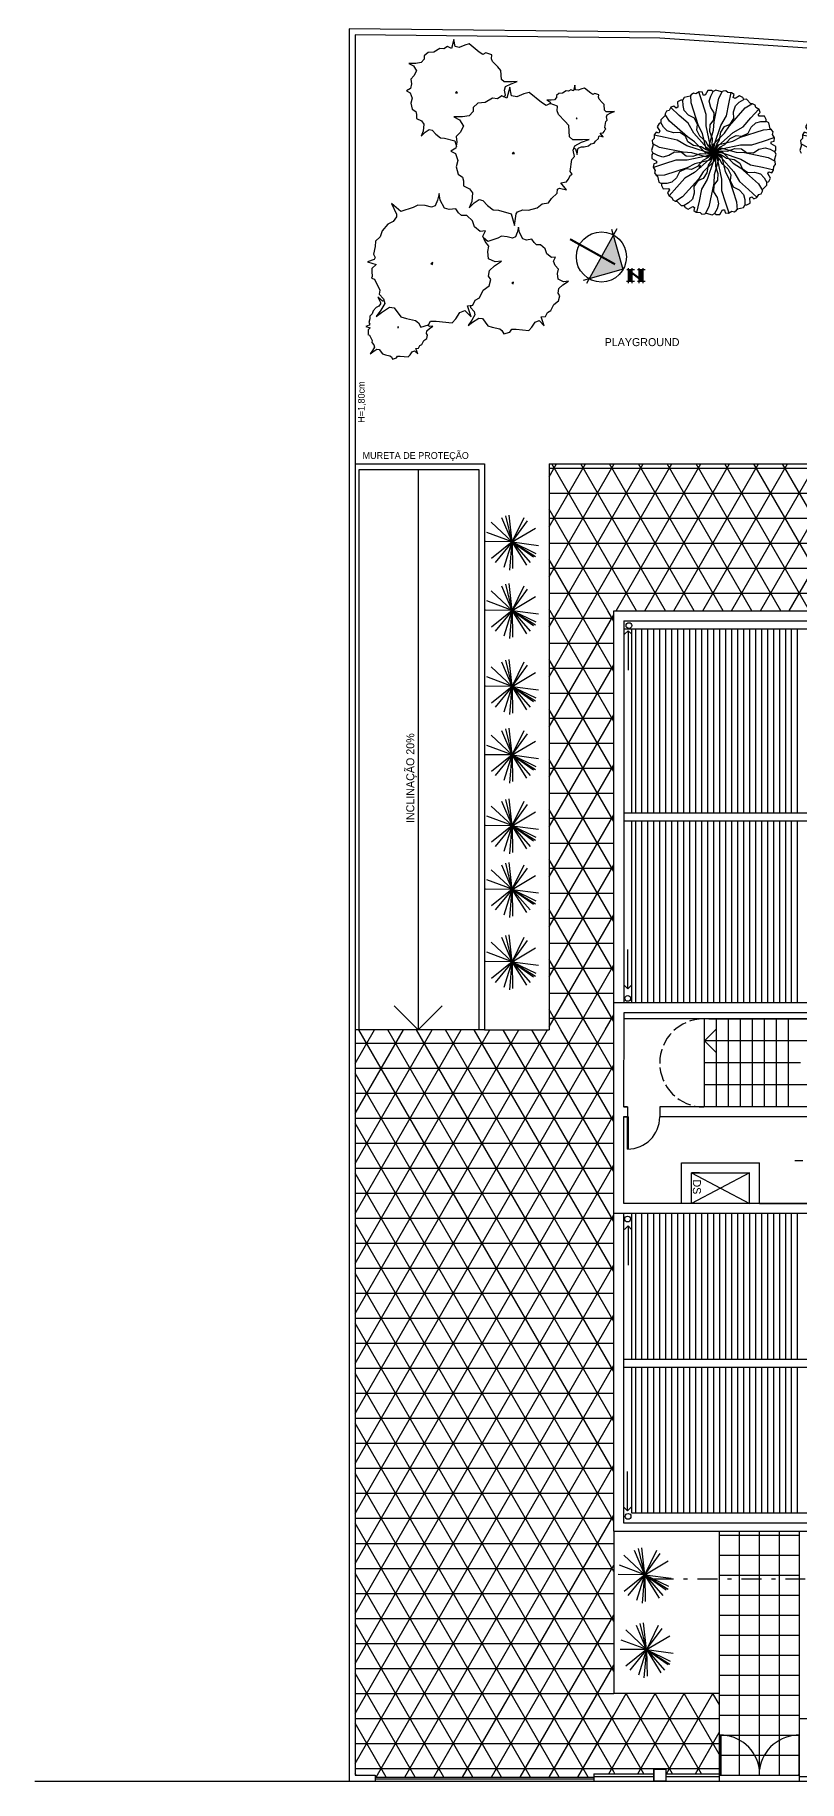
# Model space of a CAD drawing. Header units: millimetres. Extents: x 935 to 1399, y 512 to 900.
# Drawn here: x 1022.68 to 1041.8, y 833.62 to 877.26 of the extents above; entities that cross this region are included whole.
import ezdxf

# ---------------------------------------------------------------- set-up
doc = ezdxf.new("R2010")
doc.units = ezdxf.units.MM
doc.linetypes.add('ACAD_ISO02W100', pattern=[15, 12, -3])
doc.linetypes.add('DASHDOT', pattern=[1, 0.5, -0.25, 0, -0.25])
for name, color, linetype in [('COR1', 1, 'Continuous'), ('COR2', 2, 'Continuous'), ('COR5', 5, 'Continuous'), ('projeçao', 7, 'ACAD_ISO02W100'), ('terrenos', 3, 'Continuous'), ('VEGETAÇÃO', 3, 'Continuous')]:
    doc.layers.add(name, color=color, linetype=linetype)
pattern_1 = [(0, (1620.23605, 455.1888), (0, 0.625), []), (60, (1620.23605, 455.1888), (-0.5412659, 0.3125), []), (120, (1620.23605, 455.1888), (-0.5412659, -0.3125), [])]

# ---------------------------------------------------------------- blocks, each defined once
blk = doc.blocks.new('BRANCHP', base_point=(0.5, 0.5))
for p, q in [((0.951, 0.743), (0.931, 0.754)), ((0.962, 0.694), (0.951, 0.743)), ((0.531, 0.562), (0.656, 0.594)), ((0.656, 0.594), (0.719, 0.625)), ((0.719, 0.625), (0.906, 0.687)), ((0.812, 0.562), (0.906, 0.594)), ((0.906, 0.687), (0.97, 0.69)), ((0.906, 0.594), (0.996, 0.623)), ((0.974, 0.687), (0.962, 0.694)), ((0.97, 0.587), (0.994, 0.594)), ((0.97, 0.571), (0.97, 0.587)), ((0.987, 0.668), (0.974, 0.687)), ((0.982, 0.647), (0.987, 0.668)), ((0.997, 0.62), (0.982, 0.647)), ((0.994, 0.594), (0.997, 0.62)), ((0.5, 0.5), (0.531, 0.562)), ((0.5, 0.5), (0.562, 0.531)), ((0.5, 0.5), (0.565, 0.514)), ((0.562, 0.531), (0.719, 0.562)), ((0.565, 0.514), (0.612, 0.512)), ((0.612, 0.512), (0.673, 0.533)), ((0.673, 0.533), (0.728, 0.53)), ((0.719, 0.562), (0.812, 0.562)), ((0.728, 0.53), (0.767, 0.501)), ((0.767, 0.501), (0.824, 0.497)), ((0.824, 0.497), (0.869, 0.526)), ((0.869, 0.526), (0.92, 0.539)), ((0.92, 0.539), (0.961, 0.526)), ((0.961, 0.526), (0.999, 0.505)), ((1.008, 0.55), (0.97, 0.571)), ((0.998, 0.504), (1.008, 0.52)), ((1.008, 0.52), (1.008, 0.55))]:
    blk.add_line(p, q)

msp = doc.modelspace()

# ---------------------------------------------------------------- hatches: boundary and pattern name
h = msp.add_hatch()
h.set_pattern_fill('NET3', color=254, scale=5, style=0)
h.set_pattern_definition(pattern_1)
h.paths.add_polyline_path([(1045.15965, 866.5417), (1035.54345, 866.5417), (1035.54345, 862.87187), (1037.15965, 862.87187), (1045.15965, 862.87187)])
h = msp.add_hatch()
h.set_pattern_fill('NET3', color=254, scale=5, style=0)
h.set_pattern_definition(pattern_1)
h.paths.add_polyline_path([(1037.15965, 862.87187), (1035.54345, 862.87187), (1035.54345, 852.4017), (1037.15965, 852.4017), (1037.15965, 853.07187)])

# ---------------------------------------------------------------- linework, layer by layer
at = {"color": 1}
for p, q in [((1030.68722, 866.5417), (1033.92722, 866.5417)), ((1030.78722, 866.4017), (1033.78722, 866.4017)), ((1030.78722, 852.4017), (1030.78722, 866.4017)), ((1032.26829, 866.4017), (1032.26829, 852.4017)), ((1033.78722, 866.4017), (1033.78722, 852.4017)), ((1033.92722, 866.5417), (1033.92722, 852.4017)), ((1037.70965, 857.82187), (1037.70965, 862.42187)), ((1037.85965, 857.82187), (1037.85965, 862.42187)), ((1038.00965, 857.82187), (1038.00965, 862.42187)), ((1038.15965, 857.82187), (1038.15965, 862.42187)), ((1038.30965, 857.82187), (1038.30965, 862.42187)), ((1038.45965, 857.82187), (1038.45965, 862.42187)), ((1038.60965, 857.82187), (1038.60965, 862.42187)), ((1038.75965, 857.82187), (1038.75965, 862.42187)), ((1038.90965, 857.82187), (1038.90965, 862.42187)), ((1039.05965, 857.82187), (1039.05965, 862.42187)), ((1039.20965, 857.82187), (1039.20965, 862.42187)), ((1039.35965, 857.82187), (1039.35965, 862.42187)), ((1039.50965, 857.82187), (1039.50965, 862.42187)), ((1039.65965, 857.82187), (1039.65965, 862.42187)), ((1039.80965, 857.82187), (1039.80965, 862.42187)), ((1039.95965, 857.82187), (1039.95965, 862.42187)), ((1040.10965, 857.82187), (1040.10965, 862.42187)), ((1040.25965, 857.82187), (1040.25965, 862.42187)), ((1040.40965, 857.82187), (1040.40965, 862.42187)), ((1040.55965, 857.82187), (1040.55965, 862.42187)), ((1040.70965, 857.82187), (1040.70965, 862.42187)), ((1040.85965, 857.82187), (1040.85965, 862.42187)), ((1041.00965, 857.82187), (1041.00965, 862.42187)), ((1041.15965, 857.82187), (1041.15965, 862.42187)), ((1041.30965, 857.82187), (1041.30965, 862.42187)), ((1041.45965, 857.82187), (1041.45965, 862.42187)), ((1041.60965, 857.82187), (1041.60965, 862.42187)), ((1041.60965, 857.82187), (1041.60965, 862.42187)), ((1041.75965, 857.82187), (1041.75965, 862.42187)), ((1037.70965, 853.07187), (1037.70965, 857.62187)), ((1037.85965, 853.07187), (1037.85965, 857.62187)), ((1038.00965, 853.07187), (1038.00965, 857.62187)), ((1038.15965, 853.07187), (1038.15965, 857.62187)), ((1038.30965, 853.07187), (1038.30965, 857.62187)), ((1038.45965, 853.07187), (1038.45965, 857.62187)), ((1038.60965, 853.07187), (1038.60965, 857.62187)), ((1038.75965, 853.07187), (1038.75965, 857.62187)), ((1038.90965, 853.07187), (1038.90965, 857.62187)), ((1039.05965, 853.07187), (1039.05965, 857.62187)), ((1039.20965, 853.07187), (1039.20965, 857.62187)), ((1039.35965, 853.07187), (1039.35965, 857.62187)), ((1039.50965, 853.07187), (1039.50965, 857.62187)), ((1039.65965, 853.07187), (1039.65965, 857.62187)), ((1039.80965, 853.07187), (1039.80965, 857.62187)), ((1039.95965, 853.07187), (1039.95965, 857.62187)), ((1040.10965, 853.07187), (1040.10965, 857.62187)), ((1040.25965, 853.07187), (1040.25965, 857.62187)), ((1040.40965, 853.07187), (1040.40965, 857.62187)), ((1040.55965, 853.07187), (1040.55965, 857.62187)), ((1040.70965, 853.07187), (1040.70965, 857.62187)), ((1040.85965, 853.07187), (1040.85965, 857.62187)), ((1041.00965, 853.07187), (1041.00965, 857.62187)), ((1041.15965, 853.07187), (1041.15965, 857.62187)), ((1041.30965, 853.07187), (1041.30965, 857.62187)), ((1041.45965, 853.07187), (1041.45965, 857.62187)), ((1041.60965, 853.07187), (1041.60965, 857.62187)), ((1041.60965, 853.07187), (1041.60965, 857.62187)), ((1041.75965, 853.07187), (1041.75965, 857.62187)), ((1032.26829, 852.4017), (1031.66829, 853.0017)), ((1032.26829, 852.4017), (1032.86829, 853.0017)), ((1033.92722, 852.4017), (1030.68722, 852.4017)), ((1033.92722, 852.4017), (1033.78722, 852.4017)), ((1037.50598, 850.22187), (1037.52598, 850.22187)), ((1037.50598, 849.41845), (1037.50598, 850.22187)), ((1037.52598, 849.41845), (1037.52598, 850.22187)), ((1037.70965, 844.16292), (1037.70965, 847.80398)), ((1037.85965, 844.16292), (1037.85965, 847.80398)), ((1038.00965, 844.16292), (1038.00965, 847.80398)), ((1038.15965, 844.16292), (1038.15965, 847.80398)), ((1038.30965, 844.16292), (1038.30965, 847.80398)), ((1038.45965, 844.16292), (1038.45965, 847.80398)), ((1038.60965, 844.16292), (1038.60965, 847.80398)), ((1038.75965, 844.16292), (1038.75965, 847.80398)), ((1038.90965, 844.16292), (1038.90965, 847.80398)), ((1039.05965, 844.16292), (1039.05965, 847.80398)), ((1039.20965, 844.16292), (1039.20965, 847.80398)), ((1039.35965, 844.16292), (1039.35965, 847.80398)), ((1039.50965, 844.16292), (1039.50965, 847.80398)), ((1039.65965, 844.16292), (1039.65965, 847.80398)), ((1039.80965, 844.16292), (1039.80965, 847.80398)), ((1039.95965, 844.16292), (1039.95965, 847.80398)), ((1040.10965, 844.16292), (1040.10965, 847.80398)), ((1040.25965, 844.16292), (1040.25965, 847.80398)), ((1040.40965, 844.16292), (1040.40965, 847.80398)), ((1040.55965, 844.16292), (1040.55965, 847.80398)), ((1040.70965, 844.16292), (1040.70965, 847.80398)), ((1040.85965, 844.16292), (1040.85965, 847.80398)), ((1041.00965, 844.16292), (1041.00965, 847.80398)), ((1041.15965, 844.16292), (1041.15965, 847.80398)), ((1041.30965, 844.16292), (1041.30965, 847.80398)), ((1041.45965, 844.16292), (1041.45965, 847.80398)), ((1041.60965, 844.16292), (1041.60965, 847.80398)), ((1041.60965, 844.16292), (1041.60965, 847.80398)), ((1041.75965, 844.16292), (1041.75965, 847.80398)), ((1037.70965, 840.32187), (1037.70965, 843.96292)), ((1037.85965, 840.32187), (1037.85965, 843.96292)), ((1038.00965, 840.32187), (1038.00965, 843.96292)), ((1038.15965, 840.32187), (1038.15965, 843.96292)), ((1038.30965, 840.32187), (1038.30965, 843.96292)), ((1038.45965, 840.32187), (1038.45965, 843.96292)), ((1038.60965, 840.32187), (1038.60965, 843.96292)), ((1038.75965, 840.32187), (1038.75965, 843.96292)), ((1038.90965, 840.32187), (1038.90965, 843.96292)), ((1039.05965, 840.32187), (1039.05965, 843.96292)), ((1039.20965, 840.32187), (1039.20965, 843.96292)), ((1039.35965, 840.32187), (1039.35965, 843.96292)), ((1039.50965, 840.32187), (1039.50965, 843.96292)), ((1039.65965, 840.32187), (1039.65965, 843.96292)), ((1039.80965, 840.32187), (1039.80965, 843.96292)), ((1039.95965, 840.32187), (1039.95965, 843.96292)), ((1040.10965, 840.32187), (1040.10965, 843.96292)), ((1040.25965, 840.32187), (1040.25965, 843.96292)), ((1040.40965, 840.32187), (1040.40965, 843.96292)), ((1040.55965, 840.32187), (1040.55965, 843.96292)), ((1040.70965, 840.32187), (1040.70965, 843.96292)), ((1040.85965, 840.32187), (1040.85965, 843.96292)), ((1041.00965, 840.32187), (1041.00965, 843.96292)), ((1041.15965, 840.32187), (1041.15965, 843.96292)), ((1041.30965, 840.32187), (1041.30965, 843.96292)), ((1041.45965, 840.32187), (1041.45965, 843.96292)), ((1041.60965, 840.32187), (1041.60965, 843.96292)), ((1041.60965, 840.32187), (1041.60965, 843.96292)), ((1041.75965, 840.32187), (1041.75965, 843.96292)), ((1039.816, 833.77187), (1039.816, 834.77187)), ((1039.836, 834.77187), (1039.836, 833.77187)), ((1041.796, 833.77187), (1041.796, 834.77187)), ((1039.816, 833.77187), (1039.796, 833.77187)), ((1039.836, 833.77187), (1039.816, 833.77187)), ((1041.796, 833.77187), (1041.776, 833.77187)), ((1041.816, 833.77187), (1041.796, 833.77187))]:
    msp.add_line(p, q, dxfattribs=at)
at = {"color": 254}
for p, q in [((1035.54345, 866.5417), (1054.77585, 866.5417)), ((1035.54345, 866.5417), (1035.54345, 852.4017)), ((1030.68722, 851.56027), (1031.17302, 852.4017)), ((1030.68722, 850.31027), (1031.89471, 852.4017)), ((1030.68722, 849.06027), (1032.6164, 852.4017)), ((1030.68722, 847.81027), (1033.33809, 852.4017)), ((1030.68722, 846.56027), (1034.05977, 852.4017)), ((1030.68722, 845.31027), (1034.78146, 852.4017)), ((1030.68722, 844.06027), (1035.50315, 852.4017)), ((1030.68722, 842.81027), (1036.22484, 852.4017)), ((1030.68722, 841.56027), (1036.94653, 852.4017)), ((1037.15965, 841.35674), (1030.78283, 852.4017)), ((1037.15965, 842.60674), (1031.50452, 852.4017)), ((1037.15965, 843.85674), (1032.22621, 852.4017)), ((1037.15965, 845.10674), (1032.9479, 852.4017)), ((1037.15965, 846.35674), (1033.66958, 852.4017)), ((1033.92722, 852.4017), (1035.54345, 852.4017)), ((1037.15965, 847.60674), (1034.39127, 852.4017)), ((1037.15965, 848.85674), (1035.11296, 852.4017)), ((1037.15965, 850.10674), (1035.83465, 852.4017)), ((1037.15965, 851.35674), (1036.55634, 852.4017)), ((1030.68722, 852.06379), (1037.15965, 852.06379)), ((1030.68722, 840.31027), (1037.15965, 851.52083)), ((1030.68722, 851.43879), (1037.15965, 851.43879)), ((1037.15965, 840.10674), (1030.68722, 851.31731)), ((1030.68722, 850.81379), (1037.15965, 850.81379)), ((1030.68722, 839.06027), (1037.15965, 850.27083)), ((1030.68722, 850.18879), (1037.15965, 850.18879)), ((1037.15965, 838.85674), (1030.68722, 850.06731)), ((1030.68722, 849.56379), (1037.15965, 849.56379)), ((1030.68722, 837.81027), (1037.15965, 849.02083)), ((1030.68722, 848.93879), (1037.15965, 848.93879)), ((1037.15965, 837.60674), (1030.68722, 848.81731)), ((1030.68722, 848.31379), (1037.15965, 848.31379)), ((1030.68722, 836.56027), (1037.15965, 847.77083)), ((1030.68722, 847.68879), (1037.15965, 847.68879)), ((1037.15965, 836.35674), (1030.68722, 847.56731)), ((1030.68722, 847.06379), (1037.15965, 847.06379)), ((1030.68722, 835.31027), (1037.15965, 846.52083)), ((1030.68722, 846.43879), (1037.15965, 846.43879)), ((1037.15965, 835.10674), (1030.68722, 846.31731)), ((1030.68722, 845.81379), (1037.15965, 845.81379)), ((1030.68722, 834.06027), (1037.15965, 845.27083)), ((1030.68722, 845.18879), (1037.15965, 845.18879)), ((1037.15965, 833.85674), (1030.68722, 845.06731)), ((1030.68722, 844.56379), (1037.15965, 844.56379)), ((1030.68722, 843.93879), (1037.15965, 843.93879)), ((1036.51871, 833.71687), (1030.68722, 843.81731)), ((1031.21065, 833.71687), (1037.15965, 844.02083)), ((1030.68722, 843.31379), (1037.15965, 843.31379)), ((1031.93233, 833.71687), (1037.15965, 842.77083)), ((1030.68722, 842.68879), (1037.15965, 842.68879)), ((1035.79702, 833.71687), (1030.68722, 842.56731)), ((1030.68722, 842.06379), (1037.15965, 842.06379)), ((1030.68722, 841.43879), (1037.15965, 841.43879)), ((1032.65402, 833.71687), (1037.15965, 841.52083)), ((1035.07534, 833.71687), (1030.68722, 841.31731)), ((1030.68722, 840.81379), (1037.15965, 840.81379)), ((1030.68722, 840.18879), (1037.15965, 840.18879)), ((1033.37571, 833.71687), (1037.15965, 840.27083)), ((1034.35365, 833.71687), (1030.68722, 840.06731)), ((1037.15965, 839.87187), (1037.15965, 835.81379)), ((1030.68722, 839.56379), (1037.15965, 839.56379)), ((1030.68722, 838.93879), (1037.11228, 838.93879)), ((1033.63196, 833.71687), (1030.68722, 838.81731)), ((1034.0974, 833.71687), (1037.15965, 839.02083)), ((1030.68722, 838.31379), (1037.15965, 838.31379)), ((1036.98026, 837.91744), (1036.78166, 838.26143)), ((1030.68722, 837.68879), (1037.15965, 837.68879)), ((1032.91027, 833.71687), (1030.68722, 837.56731)), ((1034.81909, 833.71687), (1037.15965, 837.77083)), ((1030.68722, 837.06379), (1037.15965, 837.06379)), ((1030.68722, 836.43879), (1037.15965, 836.43879)), ((1032.18859, 833.71687), (1030.68722, 836.31731)), ((1035.54077, 833.71687), (1037.15965, 836.52083)), ((1030.68722, 835.81379), (1037.15965, 835.81379)), ((1037.03611, 833.80687), (1038.19481, 835.81379)), ((1039.796, 835.81379), (1037.15965, 835.81379)), ((1037.15965, 835.27083), (1037.47312, 835.81379)), ((1038.63181, 833.80687), (1037.47312, 835.81379)), ((1037.7578, 833.80687), (1038.91649, 835.81379)), ((1039.3535, 833.80687), (1038.19481, 835.81379)), ((1038.47949, 833.80687), (1039.63818, 835.81379)), ((1039.796, 834.29045), (1038.91649, 835.81379)), ((1039.796, 835.54045), (1039.63818, 835.81379)), ((1030.68722, 835.18879), (1037.15965, 835.18879)), ((1031.4669, 833.71687), (1030.68722, 835.06731)), ((1036.26246, 833.71687), (1037.15965, 835.27083)), ((1037.15965, 835.18879), (1039.796, 835.18879)), ((1037.91013, 833.80687), (1037.15965, 835.10674)), ((1041.796, 835.18879), (1052.98875, 835.18879)), ((1030.68722, 834.56379), (1037.15965, 834.56379)), ((1037.15965, 834.56379), (1039.796, 834.56379)), ((1039.20117, 833.80687), (1039.796, 834.83713)), ((1022.67652, 833.62187), (1037.14339, 833.62187)), ((1030.68722, 833.93879), (1037.15965, 833.93879)), ((1030.71346, 833.77187), (1030.68722, 833.81731)), ((1031.18722, 833.77187), (1031.18722, 833.62187)), ((1036.65965, 833.80687), (1036.65965, 833.62187)), ((1036.65965, 833.77187), (1036.65965, 833.62187)), ((1037.15965, 833.93879), (1039.796, 833.93879)), ((1037.18844, 833.80687), (1037.15965, 833.85674)), ((1038.45928, 833.77187), (1038.45965, 833.7725)), ((1039.796, 833.77187), (1039.796, 833.62187)), ((1039.796, 833.77187), (1039.796, 833.62187)), ((1039.796, 833.77187), (1039.796, 833.62187)), ((1039.796, 833.77187), (1039.796, 833.62187)), ((1039.796, 833.77187), (1039.796, 833.62187)), ((1041.796, 833.77187), (1041.796, 833.62187)), ((1041.796, 833.77187), (1041.796, 833.62187)), ((1041.796, 833.77187), (1041.796, 833.62187)), ((1041.796, 833.77187), (1041.796, 833.62187)), ((1041.796, 833.77187), (1041.796, 833.62187))]:
    msp.add_line(p, q, dxfattribs=at)
at = {"color": 7}
for p, q in [((1037.15965, 862.87187), (1053.15965, 862.87187)), ((1037.15965, 853.07187), (1037.15965, 862.87187)), ((1037.40965, 862.62187), (1052.90965, 862.62187)), ((1037.40965, 862.62187), (1037.40965, 853.07187)), ((1037.40965, 862.42187), (1041.30965, 862.42187)), ((1037.51694, 862.37319), (1037.42694, 862.28319)), ((1037.51694, 862.37319), (1037.51694, 861.38835)), ((1037.51694, 862.37319), (1037.60694, 862.28319)), ((1037.60965, 857.82187), (1037.60965, 862.42187)), ((1041.30965, 862.42187), (1052.90965, 862.42187)), ((1037.40965, 857.82187), (1052.90965, 857.82187)), ((1037.40965, 857.62187), (1052.90965, 857.62187)), ((1037.60965, 853.07187), (1037.60965, 857.62187)), ((1037.50866, 853.42028), (1037.50866, 854.40513)), ((1037.50866, 853.42028), (1037.41866, 853.51028)), ((1037.50866, 853.42028), (1037.59866, 853.51028)), ((1037.15965, 847.80398), (1037.15965, 853.07187)), ((1048.13232, 853.07187), (1037.15965, 853.07187)), ((1047.88232, 852.82187), (1037.40965, 852.82187)), ((1041.89174, 849.12122), (1041.68535, 849.12122)), ((1037.15965, 839.87187), (1037.15965, 847.80398)), ((1037.40965, 840.07187), (1037.40965, 847.80398)), ((1037.60965, 844.16292), (1037.60965, 847.80398)), ((1037.51615, 847.50067), (1037.42615, 847.41067)), ((1037.51615, 847.50067), (1037.51615, 846.51582)), ((1037.51615, 847.50067), (1037.60615, 847.41067)), ((1037.40965, 844.16292), (1052.90965, 844.16292)), ((1037.40965, 843.96292), (1052.90965, 843.96292)), ((1037.60965, 840.32187), (1037.60965, 843.96292)), ((1037.50282, 840.37487), (1037.50282, 841.35972)), ((1037.50282, 840.37487), (1037.41282, 840.46487)), ((1037.50282, 840.37487), (1037.59282, 840.46487)), ((1052.70965, 840.32187), (1037.60965, 840.32187)), ((1037.15965, 839.87187), (1054.77585, 839.87187)), ((1052.90965, 840.07187), (1037.40965, 840.07187)), ((1039.796, 839.87187), (1039.796, 833.77187)), ((1039.796, 839.77187), (1041.796, 839.77187)), ((1040.296, 839.87187), (1040.296, 833.77187)), ((1040.796, 839.87187), (1040.796, 833.77187)), ((1041.296, 839.87187), (1041.296, 833.77187)), ((1041.796, 839.87187), (1041.796, 833.77187)), ((1039.796, 839.27187), (1041.796, 839.27187)), ((1041.796, 838.87187), (1041.796, 833.77187)), ((1039.796, 838.77187), (1041.796, 838.77187)), ((1039.796, 838.27187), (1041.796, 838.27187)), ((1039.796, 837.77187), (1041.796, 837.77187)), ((1039.796, 837.27187), (1041.796, 837.27187)), ((1039.796, 836.77187), (1041.796, 836.77187)), ((1039.796, 836.27187), (1041.796, 836.27187)), ((1039.796, 835.77187), (1041.796, 835.77187)), ((1039.796, 835.27187), (1041.796, 835.27187)), ((1039.796, 834.77187), (1041.796, 834.77187)), ((1039.796, 834.27187), (1041.796, 834.27187)), ((1039.796, 833.77187), (1041.796, 833.77187)), ((1039.796, 833.77187), (1041.796, 833.77187))]:
    msp.add_line(p, q, dxfattribs=at)
at = {"color": 6}
for p, q in [((1037.15965, 847.80398), (1037.15965, 853.07187)), ((1048.13232, 853.07187), (1037.15965, 853.07187)), ((1037.40965, 852.82187), (1037.40598, 850.47187)), ((1047.88232, 852.82187), (1037.40965, 852.82187)), ((1042.93232, 852.67187), (1037.40965, 852.67187)), ((1039.43232, 850.47187), (1039.43232, 852.67187)), ((1039.43232, 852.12187), (1039.73232, 852.42187)), ((1039.53465, 852.67187), (1042.33465, 852.67187)), ((1039.73232, 850.47187), (1039.73232, 852.67187)), ((1040.03232, 850.47187), (1040.03232, 852.67187)), ((1040.33232, 850.47187), (1040.33232, 852.67187)), ((1040.63232, 850.47187), (1040.63232, 852.67187)), ((1040.93232, 850.47187), (1040.93232, 852.67187)), ((1041.23232, 850.47187), (1041.23232, 852.67187)), ((1041.53232, 850.47187), (1041.53232, 852.67187)), ((1042.53639, 852.12187), (1039.43232, 852.12187)), ((1039.43232, 852.12187), (1039.73232, 851.82187)), ((1041.83232, 851.57187), (1039.43232, 851.57187)), ((1042.53639, 851.02187), (1039.43232, 851.02187)), ((1037.50598, 850.47187), (1037.40598, 850.47187)), ((1037.50598, 850.22187), (1037.40598, 850.22187)), ((1037.40965, 850.47187), (1037.50598, 850.47187)), ((1037.40965, 850.22187), (1037.50598, 850.22187)), ((1037.40965, 848.05398), (1037.40965, 850.22187)), ((1037.50598, 850.47187), (1037.50598, 850.22187)), ((1042.93232, 850.47187), (1038.30965, 850.47187)), ((1038.30965, 850.47187), (1038.30965, 850.22187)), ((1043.18232, 850.22187), (1038.30965, 850.22187)), ((1040.55598, 850.22187), (1038.30965, 850.22187)), ((1043.18232, 850.22187), (1040.80965, 850.22187)), ((1038.85598, 848.05398), (1038.85598, 849.07187)), ((1038.85598, 849.07187), (1040.80598, 849.07187)), ((1038.85598, 849.07187), (1039.30598, 849.07187)), ((1040.80598, 848.05398), (1040.80598, 849.07187)), ((1038.85598, 848.22187), (1038.85598, 848.82187)), ((1038.85598, 848.07187), (1038.85598, 848.82187)), ((1038.85598, 848.07187), (1038.85598, 848.82187)), ((1039.10598, 848.05398), (1039.10598, 848.82187)), ((1039.30598, 848.82187), (1039.10598, 848.82187)), ((1039.10598, 848.82187), (1040.55598, 848.82187)), ((1039.10598, 848.82187), (1040.55598, 848.05398)), ((1040.55598, 848.82187), (1039.10598, 848.05398)), ((1040.55598, 848.05398), (1040.55598, 848.82187)), ((1038.85598, 848.05398), (1037.40965, 848.05398)), ((1043.06332, 848.05398), (1037.40965, 848.05398)), ((1038.85598, 848.05398), (1038.85598, 848.10398)), ((1040.55598, 848.05398), (1039.10598, 848.05398)), ((1040.55598, 848.05398), (1039.10598, 848.05398)), ((1040.80598, 848.05398), (1043.05965, 848.05398)), ((1043.06332, 847.80398), (1037.15965, 847.80398))]:
    msp.add_line(p, q, dxfattribs=at)
at = {"color": 6, "linetype": 'DASHDOT'}
for p, q in [((1037.15965, 839.8794), (1037.15965, 838.6794)), ((1038.15133, 838.6794), (1045.08465, 838.6794))]:
    msp.add_line(p, q, dxfattribs=at)
at = {"color": 2}
for p, q in [((1031.18722, 833.71687), (1036.65965, 833.71687)), ((1031.18722, 833.67687), (1036.65965, 833.67687))]:
    msp.add_line(p, q, dxfattribs=at)
at = {"color": 7}
for centre in [(1037.53889, 862.50138), (1037.5087, 853.18239), (1037.5087, 853.18239), (1037.50442, 847.66944), (1037.50442, 847.66944), (1037.51726, 840.23824)]:
    msp.add_circle(centre, 0.07195, dxfattribs=at)
at = {"color": 6, "linetype": 'ACAD_ISO02W100', "ltscale": 0.03}
msp.add_arc((1039.40965, 851.57187), 1.1, 90, 270, dxfattribs=at)
at = {"color": 1}
for centre, radius, start, end in [((1037.50598, 850.22187), 0.80367, 270, 0), ((1039.816, 833.77187), 1, 8.150538, 90), ((1041.796, 833.77187), 1.0002, 88.854237, 171.851103)]:
    msp.add_arc(centre, radius, start, end, dxfattribs=at)
at = {"layer": 'COR1', "color": 1}
for p, q in [((1037.47934, 871.10704), (1037.6742, 871.10704)), ((1037.48191, 871.3992), (1037.6742, 871.3992)), ((1037.51587, 871.43572), (1037.51587, 871.05835)), ((1037.61331, 871.43572), (1037.61331, 871.05835)), ((1037.75008, 871.10704), (1037.94495, 871.10704)), ((1037.75265, 871.3992), (1037.94495, 871.3992)), ((1037.78662, 871.43572), (1037.78662, 871.05835)), ((1037.88405, 871.43572), (1037.88405, 871.05835))]:
    msp.add_line(p, q, dxfattribs=at)
at = {"layer": 'COR1', "color": 1, "const_width": 0.05273}
msp.add_lwpolyline([(1037.55272, 871.3622), (1037.83388, 871.14988)], dxfattribs=at)
at = {"layer": 'COR1', "color": 1}
for points in [[(1037.51587, 871.3992), (1037.61331, 871.3992), (1037.51587, 871.10704), (1037.61331, 871.10704)], [(1037.78662, 871.3992), (1037.88405, 871.3992), (1037.78662, 871.10704), (1037.88405, 871.10704)]]:
    msp.add_solid(points, dxfattribs=at)
at = {"layer": 'COR2', "color": 2}
for p, q in [((1036.48573, 871.06324), (1037.24548, 872.42424)), ((1037.39442, 871.40493), (1037.11164, 872.40237)), ((1036.40258, 871.13218), (1037.40002, 871.41496))]:
    msp.add_line(p, q, dxfattribs=at)
at = {"layer": 'COR2', "color": 2, "const_width": 0.05273}
msp.add_lwpolyline([(1037.19074, 871.53179), (1036.06569, 872.15982)], dxfattribs=at)
at = {"layer": 'COR2', "color": 2}
msp.add_solid([(1037.40002, 871.41496), (1036.54708, 871.17315), (1037.1526, 872.25786)], dxfattribs=at)
at = {"layer": 'COR5', "color": 5}
msp.add_circle((1036.84984, 871.7155), 0.62691, dxfattribs=at)
at = {"layer": 'projeçao', "color": 3, "linetype": 'Continuous'}
for p, q in [((1036.65965, 833.80687), (1038.15965, 833.80687)), ((1036.65965, 833.73687), (1038.15965, 833.73687)), ((1038.45965, 833.80687), (1039.796, 833.80687)), ((1038.45965, 833.73687), (1039.796, 833.73687)), ((1041.796, 833.73687), (1043.53465, 833.73687))]:
    msp.add_line(p, q, dxfattribs=at)
at = {"layer": 'projeçao', "color": 1, "linetype": 'Continuous'}
for p, q in [((1038.15965, 833.62187), (1038.15965, 833.92187)), ((1038.15965, 833.92187), (1038.15965, 833.62187)), ((1038.15965, 833.92187), (1038.45965, 833.92187)), ((1038.15965, 833.92187), (1038.15965, 833.62187)), ((1038.15965, 833.92187), (1038.15965, 833.62187)), ((1038.45965, 833.62187), (1038.15965, 833.62187)), ((1038.45965, 833.92187), (1038.45965, 833.62187))]:
    msp.add_line(p, q, dxfattribs=at)
at = {"layer": 'terrenos', "color": 7}
for points in [[(1041.796, 833.62187), (1059.65965, 833.62187), (1059.65965, 875.84655), (1049.04201, 876.60525), (1038.31596, 877.33332), (1030.53722, 877.41495), (1030.53722, 833.62187), (1031.18722, 833.62187)], [(1059.50965, 833.92187), (1059.50965, 875.70689), (1049.03158, 876.45562), (1038.31009, 877.18337), (1030.68722, 877.26337), (1030.68722, 833.77187), (1031.18722, 833.77187)], [(1036.65965, 833.62187), (1039.796, 833.62187)], [(1036.65965, 833.62187), (1039.796, 833.62187)]]:
    msp.add_lwpolyline(points, dxfattribs=at)
at = {"layer": 'VEGETAÇÃO', "color": 253}
for p, q in [((1034.61397, 864.59351), (1034.0942, 865.08286)), ((1034.61397, 864.59351), (1034.0942, 865.08286)), ((1034.61397, 864.59351), (1034.36183, 865.19812)), ((1034.61549, 864.59156), (1034.45755, 865.24866)), ((1034.61549, 864.59156), (1034.54135, 865.26454)), ((1034.61549, 864.59156), (1035.00382, 865.12211)), ((1034.6193, 864.594), (1034.91613, 865.20666)), ((1034.61262, 864.59132), (1033.95251, 864.59913)), ((1034.6193, 864.594), (1033.98095, 864.83159)), ((1034.61397, 864.59351), (1034.09878, 864.17809)), ((1034.61549, 864.59156), (1034.19526, 864.0756)), ((1034.61262, 864.59132), (1034.41236, 863.95008)), ((1034.61016, 864.60524), (1034.54795, 863.88708)), ((1034.61262, 864.59132), (1034.61397, 864.59351)), ((1034.61262, 864.59132), (1034.61549, 864.59156)), ((1034.61262, 864.59132), (1034.97275, 864.01064)), ((1034.61397, 864.59351), (1034.6193, 864.594)), ((1034.61397, 864.59351), (1034.62819, 863.92469)), ((1034.61397, 864.59351), (1035.1543, 864.21698)), ((1034.61397, 864.59351), (1035.20736, 864.3066)), ((1034.61549, 864.59156), (1035.20102, 864.93977)), ((1034.61549, 864.59156), (1035.06822, 864.0756)), ((1034.61549, 864.59156), (1035.27923, 864.50585)), ((1034.61549, 864.59156), (1034.61549, 864.59156)), ((1034.61549, 864.59156), (1035.20051, 864.23187)), ((1034.61397, 862.88127), (1034.0942, 863.37061)), ((1034.61397, 862.88127), (1034.0942, 863.37061)), ((1034.61397, 862.88127), (1034.36183, 863.48587)), ((1034.61549, 862.87931), (1034.45755, 863.53642)), ((1034.61549, 862.87931), (1034.54135, 863.55229)), ((1034.61549, 862.87931), (1035.00382, 863.40986)), ((1034.6193, 862.88176), (1034.91613, 863.49442)), ((1034.61262, 862.87907), (1033.95251, 862.88688)), ((1034.6193, 862.88176), (1033.98095, 863.11935)), ((1034.61397, 862.88127), (1034.09878, 862.46584)), ((1034.61549, 862.87931), (1034.19526, 862.36335)), ((1034.61262, 862.87907), (1034.41236, 862.23784)), ((1034.61016, 862.89299), (1034.54795, 862.17484)), ((1034.61262, 862.87907), (1034.61397, 862.88127)), ((1034.61262, 862.87907), (1034.61549, 862.87931)), ((1034.61262, 862.87907), (1034.97275, 862.2984)), ((1034.61397, 862.88127), (1034.6193, 862.88176)), ((1034.61397, 862.88127), (1034.62819, 862.21244)), ((1034.61397, 862.88127), (1035.1543, 862.50473)), ((1034.61397, 862.88127), (1035.20736, 862.59436)), ((1034.61549, 862.87931), (1035.20102, 863.22752)), ((1034.61549, 862.87931), (1035.06822, 862.36335)), ((1034.61549, 862.87931), (1035.27923, 862.7936)), ((1034.61549, 862.87931), (1034.61549, 862.87931)), ((1034.61549, 862.87931), (1035.20051, 862.51963)), ((1034.61397, 860.98158), (1034.36183, 861.58618)), ((1034.61549, 860.97962), (1034.45755, 861.63673)), ((1034.61549, 860.97962), (1034.54135, 861.6526)), ((1034.61549, 860.97962), (1035.00382, 861.51017)), ((1034.6193, 860.98207), (1034.91613, 861.59473)), ((1034.6193, 860.98207), (1033.98095, 861.21966)), ((1034.61397, 860.98158), (1034.0942, 861.47092)), ((1034.61397, 860.98158), (1034.0942, 861.47092)), ((1034.61549, 860.97962), (1035.20102, 861.32783)), ((1034.61262, 860.97938), (1033.95251, 860.98719)), ((1034.61397, 860.98158), (1034.09878, 860.56615)), ((1034.61549, 860.97962), (1034.19526, 860.46366)), ((1034.61262, 860.97938), (1034.41236, 860.33815)), ((1034.61016, 860.9933), (1034.54795, 860.27515)), ((1034.61262, 860.97938), (1034.61397, 860.98158)), ((1034.61262, 860.97938), (1034.61549, 860.97962)), ((1034.61262, 860.97938), (1034.97275, 860.39871)), ((1034.61397, 860.98158), (1034.6193, 860.98207)), ((1034.61397, 860.98158), (1034.62819, 860.31275)), ((1034.61397, 860.98158), (1035.1543, 860.60504)), ((1034.61397, 860.98158), (1035.20736, 860.69467)), ((1034.61549, 860.97962), (1035.06822, 860.46366)), ((1034.61549, 860.97962), (1035.27923, 860.89391)), ((1034.61549, 860.97962), (1034.61549, 860.97962)), ((1034.61549, 860.97962), (1035.20051, 860.61994)), ((1034.61397, 859.26933), (1034.0942, 859.75868)), ((1034.61397, 859.26933), (1034.0942, 859.75868)), ((1034.61397, 859.26933), (1034.36183, 859.87393)), ((1034.61549, 859.26738), (1034.45755, 859.92448)), ((1034.61549, 859.26738), (1034.54135, 859.94035)), ((1034.61549, 859.26738), (1035.00382, 859.79792)), ((1034.6193, 859.26982), (1034.91613, 859.88248)), ((1034.6193, 859.26982), (1033.98095, 859.50741)), ((1034.61549, 859.26738), (1035.20102, 859.61559)), ((1034.61262, 859.26713), (1033.95251, 859.27495)), ((1034.61397, 859.26933), (1034.09878, 858.8539)), ((1034.61549, 859.26738), (1034.19526, 858.75141)), ((1034.61262, 859.26713), (1034.41236, 858.6259)), ((1034.61016, 859.28105), (1034.54795, 858.5629)), ((1034.61262, 859.26713), (1034.61397, 859.26933)), ((1034.61262, 859.26713), (1034.61549, 859.26738)), ((1034.61262, 859.26713), (1034.97275, 858.68646)), ((1034.61397, 859.26933), (1034.6193, 859.26982)), ((1034.61397, 859.26933), (1034.62819, 858.60051)), ((1034.61397, 859.26933), (1035.1543, 858.8928)), ((1034.61397, 859.26933), (1035.20736, 858.98242)), ((1034.61549, 859.26738), (1035.06822, 858.75141)), ((1034.61549, 859.26738), (1035.27923, 859.18167)), ((1034.61549, 859.26738), (1034.61549, 859.26738)), ((1034.61549, 859.26738), (1035.20051, 858.90769)), ((1034.61397, 857.50204), (1034.36183, 858.10664)), ((1034.61549, 857.50008), (1034.45755, 858.15719)), ((1034.61549, 857.50008), (1034.54135, 858.17306)), ((1034.61549, 857.50008), (1035.00382, 858.03063)), ((1034.6193, 857.50253), (1034.91613, 858.11519)), ((1034.6193, 857.50253), (1033.98095, 857.74012)), ((1034.61397, 857.50204), (1034.0942, 857.99139)), ((1034.61397, 857.50204), (1034.0942, 857.99139)), ((1034.61549, 857.50008), (1035.20102, 857.84829)), ((1034.61262, 857.49984), (1033.95251, 857.50765)), ((1034.61397, 857.50204), (1034.09878, 857.08661)), ((1034.61549, 857.50008), (1034.19526, 856.98412)), ((1034.61262, 857.49984), (1034.41236, 856.85861)), ((1034.61016, 857.51376), (1034.54795, 856.79561)), ((1034.61262, 857.49984), (1034.61397, 857.50204)), ((1034.61262, 857.49984), (1034.61549, 857.50008)), ((1034.61262, 857.49984), (1034.97275, 856.91917)), ((1034.61397, 857.50204), (1034.6193, 857.50253)), ((1034.61397, 857.50204), (1034.62819, 856.83321)), ((1034.61397, 857.50204), (1035.1543, 857.1255)), ((1034.61397, 857.50204), (1035.20736, 857.21513)), ((1034.61549, 857.50008), (1035.06822, 856.98412)), ((1034.61549, 857.50008), (1035.27923, 857.41438)), ((1034.61549, 857.50008), (1034.61549, 857.50008)), ((1034.61549, 857.50008), (1035.20051, 857.1404)), ((1034.61397, 855.91147), (1034.0942, 856.40081)), ((1034.61397, 855.91147), (1034.0942, 856.40081)), ((1034.61397, 855.91147), (1034.36183, 856.51607)), ((1034.61549, 855.90951), (1034.45755, 856.56662)), ((1034.61549, 855.90951), (1034.54135, 856.58249)), ((1034.61549, 855.90951), (1035.00382, 856.44006)), ((1034.6193, 855.91196), (1034.91613, 856.52462)), ((1034.61262, 855.90927), (1033.95251, 855.91708)), ((1034.6193, 855.91196), (1033.98095, 856.14955)), ((1034.61397, 855.91147), (1034.09878, 855.49604)), ((1034.61549, 855.90951), (1034.19526, 855.39355)), ((1034.61262, 855.90927), (1034.41236, 855.26804)), ((1034.61016, 855.92319), (1034.54795, 855.20504)), ((1034.61262, 855.90927), (1034.61397, 855.91147)), ((1034.61262, 855.90927), (1034.61549, 855.90951)), ((1034.61262, 855.90927), (1034.97275, 855.32859)), ((1034.61397, 855.91147), (1034.6193, 855.91196)), ((1034.61397, 855.91147), (1034.62819, 855.24264)), ((1034.61397, 855.91147), (1035.1543, 855.53493)), ((1034.61397, 855.91147), (1035.20736, 855.62456)), ((1034.61549, 855.90951), (1035.20102, 856.25772)), ((1034.61549, 855.90951), (1035.06822, 855.39355)), ((1034.61549, 855.90951), (1035.27923, 855.8238)), ((1034.61549, 855.90951), (1034.61549, 855.90951)), ((1034.61549, 855.90951), (1035.20051, 855.54983)), ((1034.61397, 854.09999), (1034.0942, 854.58934)), ((1034.61397, 854.09999), (1034.0942, 854.58934)), ((1034.61397, 854.09999), (1034.36183, 854.70459)), ((1034.61549, 854.09804), (1034.45755, 854.75514)), ((1034.61549, 854.09804), (1034.54135, 854.77101)), ((1034.61549, 854.09804), (1035.00382, 854.62858)), ((1034.6193, 854.10048), (1034.91613, 854.71314)), ((1034.61262, 854.09779), (1033.95251, 854.1056)), ((1034.6193, 854.10048), (1033.98095, 854.33807)), ((1034.61397, 854.09999), (1034.09878, 853.68456)), ((1034.61549, 854.09804), (1034.19526, 853.58207)), ((1034.61262, 854.09779), (1034.41236, 853.45656)), ((1034.61016, 854.11171), (1034.54795, 853.39356)), ((1034.61262, 854.09779), (1034.61397, 854.09999)), ((1034.61262, 854.09779), (1034.61549, 854.09804)), ((1034.61262, 854.09779), (1034.97275, 853.51712)), ((1034.61397, 854.09999), (1034.6193, 854.10048)), ((1034.61397, 854.09999), (1034.62819, 853.43116)), ((1034.61397, 854.09999), (1035.1543, 853.72345)), ((1034.61397, 854.09999), (1035.20736, 853.81308)), ((1034.61549, 854.09804), (1035.20102, 854.44624)), ((1034.61549, 854.09804), (1035.06822, 853.58207)), ((1034.61549, 854.09804), (1035.27923, 854.01233)), ((1034.61549, 854.09804), (1034.61549, 854.09804)), ((1034.61549, 854.09804), (1035.20051, 853.73835)), ((1037.93297, 838.77744), (1037.4132, 839.26679)), ((1037.93297, 838.77744), (1037.4132, 839.26679)), ((1037.93297, 838.77744), (1037.68083, 839.38205)), ((1037.93449, 838.77549), (1037.77656, 839.43259)), ((1037.93449, 838.77549), (1037.86035, 839.44847)), ((1037.93449, 838.77549), (1038.32282, 839.30604)), ((1037.9383, 838.77793), (1038.23513, 839.3906)), ((1037.9383, 838.77793), (1037.29995, 839.01553)), ((1037.93449, 838.77549), (1038.52002, 839.1237)), ((1037.93162, 838.77525), (1037.27151, 838.78306)), ((1037.93297, 838.77744), (1037.41778, 838.36202)), ((1037.93449, 838.77549), (1037.51426, 838.25953)), ((1037.93162, 838.77525), (1037.73136, 838.13401)), ((1037.92916, 838.78917), (1037.86695, 838.07101)), ((1037.93162, 838.77525), (1037.93297, 838.77744)), ((1037.93162, 838.77525), (1037.93449, 838.77549)), ((1037.93162, 838.77525), (1038.29175, 838.19457)), ((1037.93297, 838.77744), (1037.9383, 838.77793)), ((1037.93297, 838.77744), (1037.94719, 838.10862)), ((1037.93297, 838.77744), (1038.4733, 838.40091)), ((1037.93297, 838.77744), (1038.52636, 838.49054)), ((1037.93449, 838.77549), (1038.38722, 838.25953)), ((1037.93449, 838.77549), (1038.59823, 838.68978)), ((1037.93449, 838.77549), (1037.93449, 838.77549)), ((1037.93449, 838.77549), (1038.51951, 838.41581)), ((1037.97792, 836.90894), (1037.72578, 837.51354)), ((1037.97944, 836.90699), (1037.82151, 837.56409)), ((1037.97944, 836.90699), (1037.9053, 837.57996)), ((1037.98325, 836.90943), (1038.28008, 837.52209)), ((1037.98325, 836.90943), (1037.3449, 837.14702)), ((1037.97792, 836.90894), (1037.45815, 837.39829)), ((1037.97792, 836.90894), (1037.45815, 837.39829)), ((1037.97944, 836.90699), (1038.36778, 837.43753)), ((1037.97944, 836.90699), (1038.56497, 837.25519)), ((1037.97657, 836.90674), (1037.31647, 836.91456)), ((1037.97792, 836.90894), (1037.46274, 836.49351)), ((1037.97944, 836.90699), (1037.55921, 836.39102)), ((1037.97657, 836.90674), (1037.77631, 836.26551)), ((1037.97411, 836.92066), (1037.9119, 836.20251)), ((1037.97657, 836.90674), (1037.97792, 836.90894)), ((1037.97657, 836.90674), (1037.97944, 836.90699)), ((1037.97657, 836.90674), (1038.3367, 836.32607)), ((1037.97792, 836.90894), (1037.98325, 836.90943)), ((1037.97792, 836.90894), (1037.99214, 836.24012)), ((1037.97792, 836.90894), (1038.51825, 836.53241)), ((1037.97792, 836.90894), (1038.57132, 836.62203)), ((1037.97944, 836.90699), (1038.43218, 836.39102)), ((1037.97944, 836.90699), (1038.64318, 836.82128)), ((1037.97944, 836.90699), (1037.97944, 836.90699)), ((1037.97944, 836.90699), (1038.56447, 836.5473))]:
    msp.add_line(p, q, dxfattribs=at)
at = {"layer": 'VEGETAÇÃO', "color": 7}
msp.add_line((1022.67652, 833.62187), (1030.53722, 833.62187), dxfattribs=at)
msp.add_lwpolyline([(1036.65965, 833.62187), (1059.65965, 833.62187), (1059.65965, 875.84655), (1049.04201, 876.60525), (1038.31596, 877.33332), (1030.53722, 877.41495), (1030.53722, 833.62187), (1031.18722, 833.62187)], dxfattribs=at)
at = {"layer": 'VEGETAÇÃO', "color": 253}
for points in [[(1034.40211, 875.71175), (1034.44624, 875.76023), (1034.42334, 875.88738), (1034.45386, 875.9754), (1034.59119, 876.04388), (1034.74376, 876.10255), (1034.60644, 876.09278), (1034.41571, 876.09278), (1034.34706, 876.15145), (1034.33179, 876.3764), (1034.25551, 876.46443), (1034.12581, 876.60135), (1034.10291, 876.66983), (1034.11054, 876.76763), (1033.95796, 876.81653), (1033.88166, 876.7774), (1033.79014, 876.8361), (1033.53836, 877.04148), (1033.43156, 877.01215), (1033.29424, 876.95345), (1033.18744, 876.97303), (1033.15691, 877.14908), (1033.09589, 876.92413), (1032.99671, 876.97303), (1032.90514, 876.91433), (1032.80596, 876.92413), (1032.66101, 876.8361), (1032.51606, 876.8263), (1032.41689, 876.73828), (1032.41689, 876.66005), (1032.34059, 876.57203), (1032.20326, 876.55245), (1032.03544, 876.55245), (1032.14986, 876.49378), (1032.22616, 876.36663), (1032.15749, 876.23948), (1032.08121, 876.16123), (1032.09646, 876.04388), (1032.07359, 875.9265), (1031.97439, 875.86783), (1032.06596, 875.81893), (1032.11171, 875.682), (1032.08121, 875.55485), (1032.11936, 875.40813), (1032.20326, 875.34945), (1032.22616, 875.2712), (1032.22616, 875.1734), (1032.34824, 875.11473), (1032.40926, 875.03648), (1032.39401, 874.86043), (1032.34059, 874.73328), (1032.43976, 874.83108), (1032.53896, 874.89955), (1032.61524, 874.87998), (1032.70679, 874.78218), (1032.82124, 874.69415), (1032.92804, 874.68438), (1033.17979, 874.6159), (1033.22059, 874.47643)], [(1036.16314, 874.43113), (1036.20034, 874.42103), (1036.24324, 874.2743), (1036.26231, 874.42103), (1036.28139, 874.44548), (1036.34814, 874.46993), (1036.41966, 874.4638), (1036.52456, 874.49438), (1036.58656, 874.54328), (1036.66761, 874.5555), (1036.70576, 874.61053), (1036.77729, 874.67775), (1036.78206, 874.72668), (1036.80589, 874.7389), (1036.89171, 874.72055), (1036.82019, 874.80613), (1036.89171, 874.81835), (1036.91556, 874.84893), (1036.94416, 874.90393), (1036.96324, 874.91615), (1036.93941, 874.94673), (1036.95846, 875.09955), (1036.99184, 875.13623), (1036.97754, 875.2157), (1036.99661, 875.2707), (1037.08244, 875.3135), (1037.17781, 875.35018), (1037.09199, 875.34405), (1036.97279, 875.34405), (1036.92986, 875.38073), (1036.92034, 875.52135), (1036.87264, 875.57635), (1036.79159, 875.66193), (1036.77729, 875.70473), (1036.78206, 875.76585), (1036.68669, 875.7964), (1036.63901, 875.77195), (1036.58179, 875.80863), (1036.42444, 875.937), (1036.35769, 875.91868), (1036.27186, 875.882), (1036.20509, 875.89423), (1036.18604, 876.00425), (1036.14789, 875.86365), (1036.08589, 875.89423), (1036.02869, 875.85755), (1035.96669, 875.86365), (1035.87609, 875.80863), (1035.78551, 875.80253), (1035.72351, 875.7475), (1035.72351, 875.6986), (1035.67584, 875.6436), (1035.59001, 875.63138), (1035.48511, 875.63138), (1035.55661, 875.5947), (1035.59296, 875.5341)], [(1033.58583, 870.51336), (1033.57549, 870.44863), (1033.66433, 870.35483), (1033.68704, 870.26447), (1033.6097, 870.13193), (1033.51424, 869.99924), (1033.62375, 870.08268), (1033.78328, 870.1872), (1033.87286, 870.17575), (1034.00892, 869.99596), (1034.12096, 869.96414), (1034.30449, 869.92069), (1034.36117, 869.87597), (1034.40839, 869.78998), (1034.56281, 869.8327), (1034.60519, 869.90724), (1034.71392, 869.9083), (1035.03707, 869.87451), (1035.11033, 869.95757), (1035.19302, 870.08193), (1035.29308, 870.12409), (1035.4151, 869.99356), (1035.34286, 870.21516), (1035.45261, 870.22861), (1035.49704, 870.3279), (1035.58536, 870.37406), (1035.65836, 870.52713), (1035.77424, 870.61476), (1035.80895, 870.74274), (1035.76608, 870.80818), (1035.78165, 870.92362), (1035.88579, 871.01525), (1036.02617, 871.10723), (1035.8983, 871.0936), (1035.76479, 871.15814), (1035.75255, 871.30213), (1035.77347, 871.40938), (1035.6964, 871.49918), (1035.6512, 871.60989), (1035.70202, 871.71334), (1035.59862, 871.70405), (1035.48531, 871.79351), (1035.44114, 871.91658), (1035.32882, 872.0184), (1035.22648, 872.0215), (1035.16444, 872.0744), (1035.11084, 872.1562), (1034.97658, 872.13837), (1034.88265, 872.17038), (1034.79892, 872.32599), (1034.77392, 872.46163), (1034.74456, 872.32547), (1034.69912, 872.21383), (1034.62459, 872.1884), (1034.49441, 872.22003), (1034.35044, 872.23093), (1034.25575, 872.18058), (1034.00765, 872.09988), (1033.89708, 872.19418)], [(1031.41098, 870.61939), (1031.37433, 870.60745), (1031.25803, 870.70667), (1031.32249, 870.57349), (1031.31994, 870.54258), (1031.2775, 870.48555), (1031.21432, 870.45147), (1031.14333, 870.36841), (1031.11827, 870.29353), (1031.05718, 870.23888), (1031.05543, 870.17195), (1031.03244, 870.07652), (1031.05526, 870.03298), (1031.04203, 870.00969), (1030.96019, 869.97801), (1031.06692, 869.94563), (1031.01379, 869.8962), (1031.0106, 869.85756), (1031.01682, 869.79588), (1031.00756, 869.7752), (1031.04425, 869.76268), (1031.11207, 869.62441), (1031.10425, 869.57544), (1031.15977, 869.51681), (1031.17396, 869.46035), (1031.12563, 869.37751), (1031.06595, 869.29456), (1031.13438, 869.34672), (1031.23409, 869.41205), (1031.29009, 869.4049), (1031.37513, 869.2925), (1031.44517, 869.27263), (1031.55986, 869.24547), (1031.59528, 869.21751), (1031.62479, 869.16377), (1031.72131, 869.19048), (1031.74778, 869.23706), (1031.81575, 869.23775), (1032.01772, 869.21661), (1032.06351, 869.26852), (1032.1152, 869.34623), (1032.17775, 869.3726), (1032.25398, 869.29101), (1032.20884, 869.42953), (1032.27745, 869.43793), (1032.3052, 869.49996), (1032.3604, 869.52883), (1032.40603, 869.62451), (1032.47844, 869.67925), (1032.50015, 869.75926), (1032.47335, 869.80016), (1032.48308, 869.87229), (1032.54817, 869.92956), (1032.63591, 869.98705), (1032.55601, 869.97854), (1032.49239, 870.0093)]]:
    msp.add_lwpolyline(points, dxfattribs=at)
for points in [[(1034.56251, 875.96228), (1034.48621, 875.6811), (1034.36224, 875.74223), (1034.24779, 875.66888), (1034.12381, 875.6811), (1033.94264, 875.57108), (1033.76144, 875.55885), (1033.63746, 875.4488), (1033.63746, 875.351), (1033.54211, 875.24098), (1033.37046, 875.21653), (1033.16066, 875.21653), (1033.30369, 875.14315), (1033.39906, 874.98423), (1033.31324, 874.8253), (1033.21786, 874.72748), (1033.23694, 874.58078), (1033.20834, 874.43408), (1033.08436, 874.36073), (1033.19879, 874.29958), (1033.25601, 874.12843), (1033.21786, 873.9695), (1033.26556, 873.7861), (1033.37046, 873.71275), (1033.39906, 873.61495), (1033.39906, 873.4927), (1033.55164, 873.41933), (1033.62794, 873.32153), (1033.60886, 873.10148), (1033.54211, 872.94253), (1033.66609, 873.0648), (1033.79006, 873.15038), (1033.88541, 873.12593), (1033.99986, 873.00365), (1034.14289, 872.89363), (1034.27641, 872.8814), (1034.59111, 872.79583), (1034.67694, 872.5024), (1034.71509, 872.79583), (1034.75324, 872.84473), (1034.88674, 872.89363), (1035.02979, 872.8814), (1035.23959, 872.94253), (1035.36356, 873.04035), (1035.52566, 873.0648), (1035.60196, 873.17483), (1035.74501, 873.3093), (1035.75454, 873.4071), (1035.80224, 873.43155), (1035.97389, 873.39488), (1035.83084, 873.56605), (1035.97389, 873.5905), (1036.02156, 873.65163), (1036.07879, 873.76165), (1036.11694, 873.7861), (1036.06924, 873.84723), (1036.10739, 874.15288), (1036.17414, 874.22623), (1036.14554, 874.38518), (1036.18369, 874.4952), (1036.35534, 874.58078), (1036.54606, 874.65413), (1036.37441, 874.6419), (1036.13601, 874.6419), (1036.05019, 874.71525), (1036.03111, 874.99645), (1035.93574, 875.10648), (1035.77361, 875.27765), (1035.74501, 875.36323), (1035.75454, 875.48548), (1035.56381, 875.54663), (1035.46846, 875.4977), (1035.35401, 875.57108), (1035.03931, 875.8278), (1034.90581, 875.79113), (1034.73416, 875.71778), (1034.60064, 875.74223)], [(1033.22556, 875.84825), (1033.20269, 875.81893), (1033.24846, 875.81893)], [(1033.22556, 875.84825), (1033.20269, 875.81893), (1033.24846, 875.81893)], [(1036.22894, 875.19125), (1036.21464, 875.1729), (1036.24324, 875.1729)], [(1034.64834, 874.33628), (1034.61971, 874.29958), (1034.67694, 874.29958)], [(1039.31995, 873.99657), (1039.29132, 873.95987), (1039.34855, 873.95987)], [(1033.58897, 870.2159), (1033.49869, 870.49291), (1033.63588, 870.50972), (1033.69142, 870.6338), (1033.80181, 870.69152), (1033.89306, 870.88285), (1034.03792, 870.99238), (1034.0813, 871.15237), (1034.0277, 871.23418), (1034.04716, 871.37847), (1034.17733, 871.49299), (1034.35282, 871.60797), (1034.19297, 871.59096), (1034.0261, 871.67162), (1034.01079, 871.85159), (1034.03695, 871.98569), (1033.94059, 872.09794), (1033.88412, 872.23632), (1033.94762, 872.36562), (1033.81839, 872.35405), (1033.67673, 872.46585), (1033.62154, 872.61969), (1033.48113, 872.74695), (1033.35318, 872.75081), (1033.27566, 872.81694), (1033.20866, 872.9192), (1033.04083, 872.89695), (1032.92341, 872.93694), (1032.81876, 873.13145), (1032.78748, 873.30099), (1032.7508, 873.13077), (1032.694, 872.99124), (1032.60085, 872.95944), (1032.4381, 872.99899), (1032.25817, 873.01263), (1032.13978, 872.94968), (1031.82966, 872.84878), (1031.59705, 873.04718), (1031.72596, 872.78084), (1031.72085, 872.71903), (1031.63598, 872.60496), (1031.50963, 872.53679), (1031.36764, 872.37068), (1031.31756, 872.22091), (1031.19537, 872.11162), (1031.19185, 871.97777), (1031.1459, 871.78689), (1031.19153, 871.69987), (1031.16503, 871.65327), (1031.00136, 871.58988), (1031.21482, 871.5251), (1031.10857, 871.42625), (1031.10219, 871.34899), (1031.11463, 871.2256), (1031.09612, 871.18424), (1031.16951, 871.15925), (1031.30512, 870.88269), (1031.28948, 870.78475), (1031.40052, 870.66747), (1031.42891, 870.55454), (1031.33223, 870.38888), (1031.2129, 870.223), (1031.34978, 870.3273), (1031.54919, 870.45796), (1031.66117, 870.44364), (1031.83124, 870.21889), (1031.97132, 870.17913), (1032.20074, 870.1248), (1032.27156, 870.0689), (1032.33059, 869.96142), (1032.52364, 870.0148), (1032.57658, 870.10798), (1032.71252, 870.10934), (1033.11645, 870.06707), (1033.20801, 870.17091), (1033.31139, 870.32634), (1033.43648, 870.37907)], [(1032.62604, 871.52892), (1032.62987, 871.57531), (1032.582, 871.54395)], [(1034.64476, 871.044), (1034.64782, 871.08107), (1034.60953, 871.05598)], [(1034.64476, 871.044), (1034.64782, 871.08107), (1034.60953, 871.05598)], [(1031.77253, 869.94753), (1031.77444, 869.97072), (1031.75051, 869.95504)]]:
    msp.add_lwpolyline(points, close=True, dxfattribs=at)
for centre in [(1034.61262, 864.59132), (1034.61262, 862.87907), (1034.61262, 860.97938), (1034.61262, 859.26713), (1034.61262, 857.49984), (1034.61262, 855.90927), (1034.61262, 854.09779), (1037.93162, 838.77525), (1037.97657, 836.90674)]:
    msp.add_circle(centre, 0.01413, dxfattribs=at)

# ---------------------------------------------------------------- block references
for p, xscale, yscale, zscale, rotation in [((1039.66352, 874.32594), 3.047999999999992, 3.047999999999992, 3.047999999999992, 59.99999999999989), ((1039.66352, 874.32594), 3.047999999999992, 3.047999999999992, 3.047999999999992, 120.0000000000001), ((1039.66352, 874.32594), 3.048000000000002, 3.048000000000002, 3.048000000000002, 90), ((1039.66352, 874.32594), 3.047999999999992, 3.047999999999992, 3.047999999999992, 30.00000000000011), ((1039.66352, 874.32594), 3.047999999999992, 3.047999999999992, 3.047999999999992, 149.9999999999999), ((1043.37325, 874.32594), 3.047999999999992, 3.047999999999992, 3.047999999999992, 149.9999999999999), ((1039.66352, 874.32594), 3.047999999999992, 3.047999999999992, 3.047999999999992, 300.0000000000001), ((1039.66352, 874.32594), 3.047999999999992, 3.047999999999992, 3.047999999999992, 329.9999999999999), ((1039.66352, 874.32594), 3.048000000000002, 3.048000000000002, 3.048000000000002, 180), ((1039.66352, 874.32594), 3.047999999999992, 3.047999999999992, 3.047999999999992, 210.0000000000001), ((1039.66352, 874.32594), 3.047999999999992, 3.047999999999992, 3.047999999999992, 239.9999999999999), ((1039.66352, 874.32594), 3.048000000000002, 3.048000000000002, 3.048000000000002, 270)]:
    msp.add_blockref('BRANCHP', p, dxfattribs=dict(xscale=xscale, yscale=yscale, zscale=zscale, rotation=rotation))
at = {"xscale": 3.048000000000002, "yscale": 3.048000000000002, "zscale": 3.048000000000002}
msp.add_blockref('BRANCHP', (1039.66352, 874.32594), dxfattribs=at)

# ---------------------------------------------------------------- texts
at = {"attachment_point": 1}
for s, insert, char_height, width in [('PLAYGROUND', (1036.93035, 869.68614), 0.2, 3.8469), ('MURETA DE PROTEÇÃO', (1030.87536, 866.8368), 0.1686899, 3.2447)]:
    msp.add_mtext(s, dxfattribs=dict(at, insert=insert, char_height=char_height, width=width))
for s, insert, char_height, width, rotation in [('H=1,80cm', (1030.75913, 867.56995), 0.16869, 3.2447, 90), ('INCLINAÇÃO 20%', (1031.96815, 857.56514), 0.2, 3.8469, 90), ('DS', (1039.33915, 848.65859), 0.2, 3.8469, 270)]:
    msp.add_mtext(s, dxfattribs=dict(at, insert=insert, char_height=char_height, width=width, rotation=rotation))

doc.saveas('drawing.dxf')
